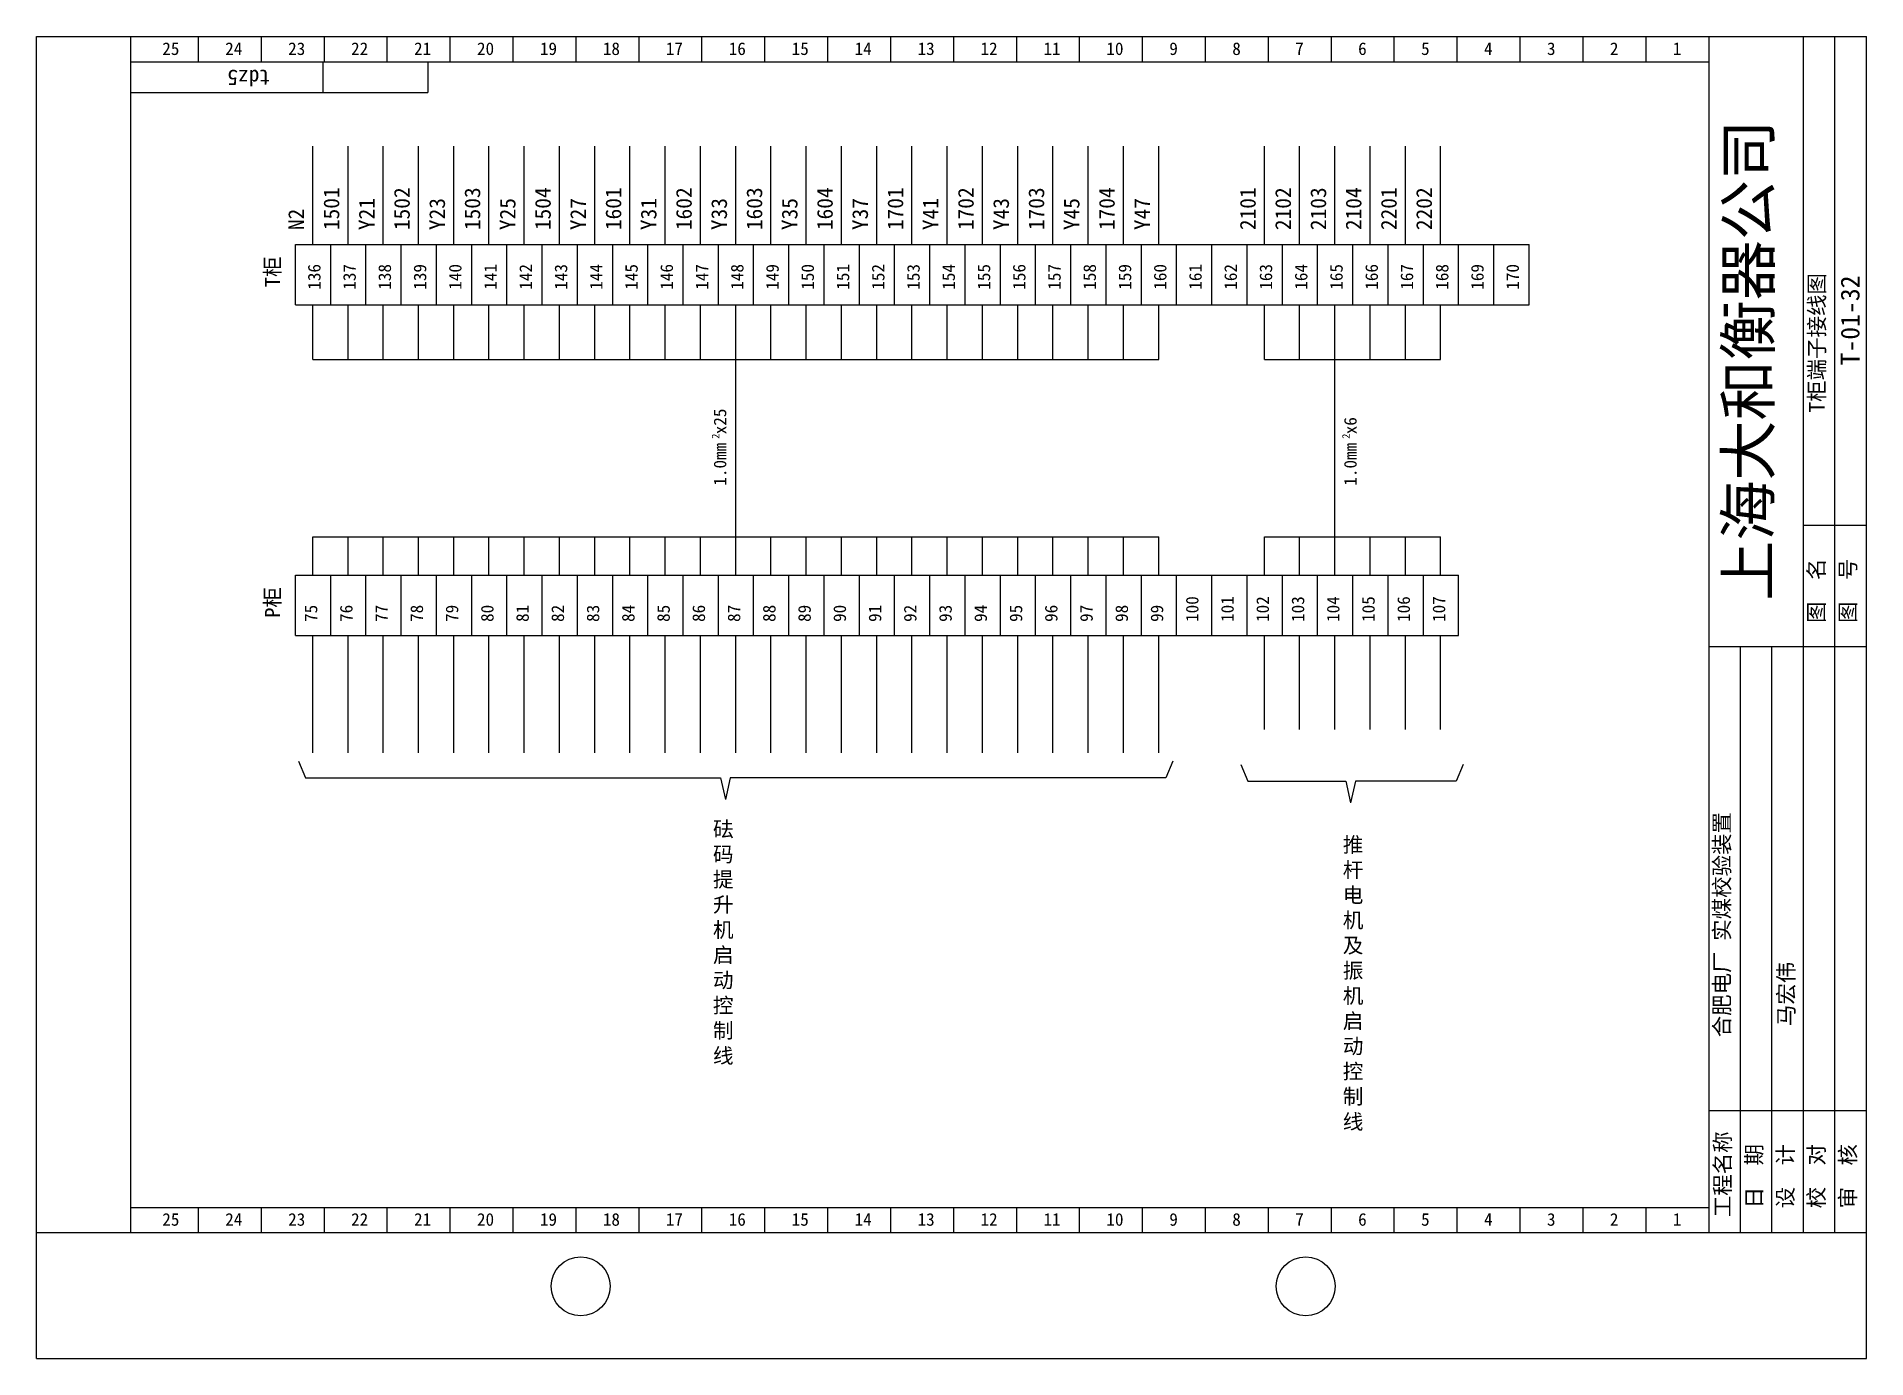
# Model space of a CAD drawing. Extents: x 435 to 726, y -17 to 193.
import ezdxf

# ---------------------------------------------------------------- set-up
doc = ezdxf.new("R2010")
doc.units = 0
doc.header["$LTSCALE"] = 0.5
doc.linetypes.add('DASHED2', pattern=[9.525, 6.35, -3.175])
doc.layers.get('0').update_dxf_attribs({"linetype": 'CONTINUOUS'})

# ---------------------------------------------------------------- blocks, each defined once
blk = doc.blocks.new('A$C1AB2001F')
at = {"insert": (0.75, 4), "char_height": 2.5, "width": 44.7874, "attachment_point": 1}
blk.add_mtext('\\f宋体|b0|i0|c134|p2;合肥电厂 实煤校验装置', dxfattribs=at)
blk = doc.blocks.new('A$C66194C3C')
at = {"ltscale": 0.5, "rotation": 90}
blk.add_blockref('A$C1AB2001F', (4.21, -0.69), dxfattribs=at)
blk = doc.blocks.new('A$C330944B9')
at = {"insert": (0.21, 3.58), "char_height": 2.5, "width": 20.5327, "attachment_point": 1}
blk.add_mtext('\\f宋体|b0|i0|c134|p2;马宏伟', dxfattribs=at)
blk = doc.blocks.new('A$C3A72386F')
at = {"linetype": 'DASHED2', "ltscale": 0.5}
blk.add_blockref('A$C330944B9', (0, 0), dxfattribs=at)
blk = doc.blocks.new('A$C3D6C37E8')
at = {"ltscale": 0.5, "rotation": 90}
blk.add_blockref('A$C3A72386F', (3.79, -0.16), dxfattribs=at)
at = {"insert": (5.09, 97.53), "char_height": 2.5, "width": 34.2099, "attachment_point": 1, "rotation": 90}
blk.add_mtext('\\f宋体|b0|i0|c134|p2;T柜端子接线图', dxfattribs=at)

msp = doc.modelspace()

# ---------------------------------------------------------------- linework, layer by layer
for p, q in [((434.94, -16.51), (434.94, 193.49)), ((434.94, 193.49), (725.66, 193.49)), ((449.94, 3.49), (449.94, 193.49)), ((449.94, 193.49), (700.66, 193.49)), ((460.66, 189.49), (460.66, 193.49)), ((470.66, 189.49), (470.66, 193.49)), ((480.66, 189.49), (480.66, 193.49)), ((490.66, 189.49), (490.66, 193.49)), ((500.66, 189.49), (500.66, 193.49)), ((510.66, 189.49), (510.66, 193.49)), ((520.66, 189.49), (520.66, 193.49)), ((530.66, 189.49), (530.66, 193.49)), ((540.66, 189.49), (540.66, 193.49)), ((550.66, 189.49), (550.66, 193.49)), ((560.66, 189.49), (560.66, 193.49)), ((570.66, 189.49), (570.66, 193.49)), ((580.66, 189.49), (580.66, 193.49)), ((590.66, 189.49), (590.66, 193.49)), ((600.66, 189.49), (600.66, 193.49)), ((610.66, 189.49), (610.66, 193.49)), ((620.66, 189.49), (620.66, 193.49)), ((630.66, 189.49), (630.66, 193.49)), ((640.66, 189.49), (640.66, 193.49)), ((650.66, 189.49), (650.66, 193.49)), ((660.66, 189.49), (660.66, 193.49)), ((670.66, 189.49), (670.66, 193.49)), ((680.66, 189.49), (680.66, 193.49)), ((690.66, 189.49), (690.66, 193.49)), ((700.66, 3.49), (700.66, 193.49)), ((715.66, 3.49), (715.66, 193.49)), ((720.66, 3.49), (720.66, 193.49)), ((725.66, -16.51), (725.66, 193.49)), ((449.94, 189.49), (700.66, 189.49)), ((480.4, 189.49), (480.4, 184.61)), ((497.08, 189.49), (497.08, 184.61)), ((449.94, 184.61), (497.08, 184.61)), ((715.66, 115.85), (725.66, 115.85)), ((700.66, 96.6), (725.66, 96.6)), ((705.66, 3.49), (705.66, 96.6)), ((710.66, 3.49), (710.66, 96.6)), ((700.66, 22.87), (725.66, 22.87)), ((449.94, 7.49), (700.66, 7.49)), ((460.66, 3.49), (460.66, 7.49)), ((470.66, 3.49), (470.66, 7.49)), ((480.66, 3.49), (480.66, 7.49)), ((490.66, 3.49), (490.66, 7.49)), ((500.66, 3.49), (500.66, 7.49)), ((510.66, 3.49), (510.66, 7.49)), ((520.66, 3.49), (520.66, 7.49)), ((530.66, 3.49), (530.66, 7.49)), ((540.66, 3.49), (540.66, 7.49)), ((550.66, 3.49), (550.66, 7.49)), ((560.66, 3.49), (560.66, 7.49)), ((570.66, 3.49), (570.66, 7.49)), ((580.66, 3.49), (580.66, 7.49)), ((590.66, 3.49), (590.66, 7.49)), ((600.66, 3.49), (600.66, 7.49)), ((610.66, 3.49), (610.66, 7.49)), ((620.66, 3.49), (620.66, 7.49)), ((630.66, 3.49), (630.66, 7.49)), ((640.66, 3.49), (640.66, 7.49)), ((650.66, 3.49), (650.66, 7.49)), ((660.66, 3.49), (660.66, 7.49)), ((670.66, 3.49), (670.66, 7.49)), ((680.66, 3.49), (680.66, 7.49)), ((690.66, 3.49), (690.66, 7.49)), ((434.94, 3.49), (725.66, 3.49)), ((434.94, -16.51), (725.66, -16.51))]:
    msp.add_line(p, q)
at = {"ltscale": 0.5}
for p, q in [((478.82, 160.51), (478.82, 176.09)), ((484.42, 160.51), (484.42, 176.09)), ((490.02, 160.51), (490.02, 176.09)), ((495.62, 160.51), (495.62, 176.09)), ((501.22, 160.51), (501.22, 176.09)), ((506.82, 160.51), (506.82, 176.09)), ((512.42, 160.51), (512.42, 176.09)), ((518.02, 160.51), (518.02, 176.09)), ((523.62, 160.51), (523.62, 176.09)), ((529.22, 160.51), (529.22, 176.09)), ((534.82, 160.51), (534.82, 176.09)), ((540.42, 160.51), (540.42, 176.09)), ((546.02, 160.51), (546.02, 176.09)), ((551.62, 160.51), (551.62, 176.09)), ((557.22, 160.51), (557.22, 176.09)), ((562.82, 160.51), (562.82, 176.09)), ((568.42, 160.51), (568.42, 176.09)), ((574.02, 160.51), (574.02, 176.09)), ((579.62, 160.51), (579.62, 176.09)), ((585.22, 160.51), (585.22, 176.09)), ((590.82, 160.51), (590.82, 176.09)), ((596.42, 160.51), (596.42, 176.09)), ((602.02, 160.51), (602.02, 176.09)), ((607.62, 160.51), (607.62, 176.09)), ((613.22, 160.51), (613.22, 176.09)), ((630.02, 160.51), (630.02, 176.09)), ((635.62, 160.51), (635.62, 176.09)), ((641.22, 160.51), (641.22, 176.09)), ((646.82, 160.51), (646.82, 176.09)), ((652.42, 160.51), (652.42, 176.09)), ((658.02, 160.51), (658.02, 176.09)), ((476.07, 150.85), (476.07, 160.44)), ((476.07, 160.44), (638.47, 160.44)), ((481.67, 150.85), (481.67, 160.44)), ((481.67, 160.44), (644.07, 160.44)), ((487.27, 160.44), (649.67, 160.44)), ((487.27, 150.85), (487.27, 160.44)), ((492.87, 160.44), (660.87, 160.44)), ((492.87, 150.85), (492.87, 160.44)), ((498.47, 150.85), (498.47, 160.44)), ((504.07, 150.85), (504.07, 160.44)), ((504.07, 160.44), (672.07, 160.44)), ((509.67, 150.85), (509.67, 160.44)), ((515.27, 150.85), (515.27, 160.44)), ((520.87, 150.85), (520.87, 160.44)), ((526.47, 150.85), (526.47, 160.44)), ((532.07, 150.85), (532.07, 160.44)), ((537.67, 150.85), (537.67, 160.44)), ((543.27, 150.85), (543.27, 160.44)), ((548.87, 150.85), (548.87, 160.44)), ((554.47, 150.85), (554.47, 160.44)), ((560.07, 150.85), (560.07, 160.44)), ((565.67, 150.85), (565.67, 160.44)), ((571.27, 150.85), (571.27, 160.44)), ((576.87, 150.85), (576.87, 160.44)), ((582.47, 150.85), (582.47, 160.44)), ((588.07, 150.85), (588.07, 160.44)), ((593.67, 150.85), (593.67, 160.44)), ((599.27, 150.85), (599.27, 160.44)), ((604.87, 150.85), (604.87, 160.44)), ((610.47, 150.85), (610.47, 160.44)), ((616.07, 150.85), (616.07, 160.44)), ((621.67, 150.85), (621.67, 160.44)), ((627.27, 150.85), (627.27, 160.44)), ((632.87, 150.85), (632.87, 160.44)), ((638.47, 150.85), (638.47, 160.44)), ((644.07, 150.85), (644.07, 160.44)), ((649.67, 150.85), (649.67, 160.44)), ((655.27, 150.85), (655.27, 160.44)), ((660.87, 150.85), (660.87, 160.44)), ((666.47, 150.85), (666.47, 160.44)), ((672.07, 150.85), (672.07, 160.44)), ((476.07, 150.85), (660.87, 150.85)), ((478.82, 142.18), (478.82, 150.85)), ((484.42, 142.18), (484.42, 150.85)), ((487.27, 150.85), (672.07, 150.85)), ((490.02, 142.18), (490.02, 150.85)), ((495.62, 142.18), (495.62, 150.85)), ((501.22, 142.18), (501.22, 150.85)), ((506.82, 142.18), (506.82, 150.85)), ((512.42, 142.18), (512.42, 150.85)), ((518.02, 142.18), (518.02, 150.85)), ((523.62, 142.18), (523.62, 150.85)), ((529.22, 142.18), (529.22, 150.85)), ((534.82, 142.18), (534.82, 150.85)), ((540.42, 142.18), (540.42, 150.85)), ((546.02, 107.91), (546.02, 150.85)), ((551.62, 142.18), (551.62, 150.85)), ((557.22, 142.18), (557.22, 150.85)), ((562.82, 142.18), (562.82, 150.85)), ((568.42, 142.18), (568.42, 150.85)), ((574.02, 142.18), (574.02, 150.85)), ((579.62, 142.18), (579.62, 150.85)), ((585.22, 142.18), (585.22, 150.85)), ((590.82, 142.18), (590.82, 150.85)), ((596.42, 142.18), (596.42, 150.85)), ((602.02, 142.18), (602.02, 150.85)), ((607.62, 142.18), (607.62, 150.85)), ((613.22, 142.18), (613.22, 150.85)), ((630.02, 142.18), (630.02, 150.85)), ((635.62, 142.18), (635.62, 150.85)), ((641.22, 107.91), (641.22, 150.85)), ((646.82, 142.18), (646.82, 150.85)), ((652.42, 142.18), (652.42, 150.85)), ((658.02, 142.18), (658.02, 150.85)), ((478.82, 142.18), (613.22, 142.18)), ((630.02, 142.18), (658.02, 142.18)), ((478.82, 107.91), (478.82, 114.02)), ((478.82, 114.02), (613.22, 114.02)), ((484.42, 107.91), (484.42, 114.02)), ((490.02, 107.91), (490.02, 114.02)), ((495.62, 107.91), (495.62, 114.02)), ((501.22, 107.91), (501.22, 114.02)), ((506.82, 107.91), (506.82, 114.02)), ((512.42, 107.91), (512.42, 114.02)), ((518.02, 107.91), (518.02, 114.02)), ((523.62, 107.91), (523.62, 114.02)), ((529.22, 107.91), (529.22, 114.02)), ((534.82, 107.91), (534.82, 114.02)), ((540.42, 107.91), (540.42, 114.02)), ((551.62, 107.91), (551.62, 114.02)), ((557.22, 107.91), (557.22, 114.02)), ((562.82, 107.91), (562.82, 114.02)), ((568.42, 107.91), (568.42, 114.02)), ((574.02, 107.91), (574.02, 114.02)), ((579.62, 107.91), (579.62, 114.02)), ((585.22, 107.91), (585.22, 114.02)), ((590.82, 107.91), (590.82, 114.02)), ((596.42, 107.91), (596.42, 114.02)), ((602.02, 107.91), (602.02, 114.02)), ((607.62, 107.91), (607.62, 114.02)), ((613.22, 107.91), (613.22, 114.02)), ((630.02, 107.91), (630.02, 114.02)), ((630.02, 114.02), (658.02, 114.02)), ((635.62, 107.91), (635.62, 114.02)), ((646.82, 107.91), (646.82, 114.02)), ((652.42, 107.91), (652.42, 114.02)), ((658.02, 107.91), (658.02, 114.02)), ((476.07, 98.33), (476.07, 107.91)), ((476.07, 107.91), (638.47, 107.91)), ((481.67, 98.33), (481.67, 107.91)), ((481.67, 107.91), (644.07, 107.91)), ((487.27, 98.33), (487.27, 107.91)), ((487.27, 107.91), (649.67, 107.91)), ((492.87, 98.33), (492.87, 107.91)), ((492.87, 107.91), (660.87, 107.91)), ((498.47, 98.33), (498.47, 107.91)), ((504.07, 98.33), (504.07, 107.91)), ((509.67, 98.33), (509.67, 107.91)), ((515.27, 98.33), (515.27, 107.91)), ((520.87, 98.33), (520.87, 107.91)), ((526.47, 98.33), (526.47, 107.91)), ((532.07, 98.33), (532.07, 107.91)), ((537.67, 98.33), (537.67, 107.91)), ((543.27, 98.33), (543.27, 107.91)), ((548.87, 98.33), (548.87, 107.91)), ((554.47, 98.33), (554.47, 107.91)), ((560.07, 98.33), (560.07, 107.91)), ((565.67, 98.33), (565.67, 107.91)), ((571.27, 98.33), (571.27, 107.91)), ((576.87, 98.33), (576.87, 107.91)), ((582.47, 98.33), (582.47, 107.91)), ((588.07, 98.33), (588.07, 107.91)), ((593.67, 98.33), (593.67, 107.91)), ((599.27, 98.33), (599.27, 107.91)), ((604.87, 98.33), (604.87, 107.91)), ((610.47, 98.33), (610.47, 107.91)), ((616.07, 98.33), (616.07, 107.91)), ((621.67, 98.33), (621.67, 107.91)), ((627.27, 98.33), (627.27, 107.91)), ((632.87, 98.33), (632.87, 107.91)), ((638.47, 98.33), (638.47, 107.91)), ((644.07, 98.33), (644.07, 107.91)), ((649.67, 98.33), (649.67, 107.91)), ((655.27, 98.33), (655.27, 107.91)), ((660.87, 98.33), (660.87, 107.91)), ((476.07, 98.33), (660.87, 98.33)), ((478.82, 79.69), (478.82, 98.33)), ((484.42, 79.69), (484.42, 98.33)), ((490.02, 79.69), (490.02, 98.33)), ((495.62, 79.69), (495.62, 98.33)), ((501.22, 79.69), (501.22, 98.33)), ((506.82, 79.69), (506.82, 98.33)), ((512.42, 79.69), (512.42, 98.33)), ((518.02, 79.69), (518.02, 98.33)), ((523.62, 79.69), (523.62, 98.33)), ((529.22, 79.69), (529.22, 98.33)), ((534.82, 79.69), (534.82, 98.33)), ((540.42, 79.69), (540.42, 98.33)), ((546.02, 79.69), (546.02, 98.33)), ((551.62, 79.69), (551.62, 98.33)), ((557.22, 79.69), (557.22, 98.33)), ((562.82, 79.69), (562.82, 98.33)), ((568.42, 79.69), (568.42, 98.33)), ((574.02, 79.69), (574.02, 98.33)), ((579.62, 79.69), (579.62, 98.33)), ((585.22, 79.69), (585.22, 98.33)), ((590.82, 79.69), (590.82, 98.33)), ((596.42, 79.69), (596.42, 98.33)), ((602.02, 79.69), (602.02, 98.33)), ((607.62, 79.69), (607.62, 98.33)), ((613.22, 79.69), (613.22, 98.33)), ((630.02, 83.39), (630.02, 98.33)), ((635.62, 83.39), (635.62, 98.33)), ((641.22, 83.39), (641.22, 98.33)), ((646.82, 83.39), (646.82, 98.33)), ((652.42, 83.39), (652.42, 98.33)), ((658.02, 83.39), (658.02, 98.33)), ((476.54, 78.39), (477.68, 75.73)), ((477.68, 75.73), (543.62, 75.73)), ((543.62, 75.73), (544.38, 72.31)), ((545.14, 75.73), (544.38, 72.31)), ((614.34, 75.73), (545.14, 75.73)), ((615.48, 78.39), (614.34, 75.73)), ((626.26, 77.86), (627.4, 75.2)), ((661.61, 77.86), (660.47, 75.2)), ((627.4, 75.2), (642.95, 75.2)), ((642.95, 75.2), (643.71, 71.78)), ((644.47, 75.2), (643.71, 71.78)), ((660.47, 75.2), (644.47, 75.2))]:
    msp.add_line(p, q, dxfattribs=at)
for centre in [(521.39, -5.05), (636.58, -5.05)]:
    msp.add_circle(centre, 4.68)

# ---------------------------------------------------------------- block references
for name, p in [('A$C3D6C37E8', (711.44, 36.23)), ('A$C66194C3C', (701.24, 34.44))]:
    msp.add_blockref(name, p, dxfattribs=at)

# ---------------------------------------------------------------- texts
for s, insert, char_height, width, attachment_point in [('25', (454.91, 192.57), 2, 13.8727, 1), ('24', (464.91, 192.57), 2, 13.8727, 1), ('23', (474.91, 192.57), 2, 13.8727, 1), ('22', (484.91, 192.57), 2, 13.8727, 1), ('21', (494.91, 192.57), 2, 13.8727, 1), ('20', (504.91, 192.57), 2, 13.8727, 1), ('19', (514.91, 192.57), 2, 13.8727, 1), ('18', (524.91, 192.57), 2, 13.8727, 1), ('17', (534.91, 192.57), 2, 13.8727, 1), ('16', (544.91, 192.57), 2, 13.8727, 1), ('15', (554.91, 192.57), 2, 13.8727, 1), ('14', (564.91, 192.57), 2, 13.8727, 1), ('13', (574.91, 192.57), 2, 13.8727, 1), ('12', (584.91, 192.57), 2, 13.8727, 1), ('11', (594.91, 192.57), 2, 13.8727, 1), ('10', (604.91, 192.57), 2, 13.8727, 1), ('9', (614.91, 192.57), 2, 13.8727, 1), ('8', (624.91, 192.57), 2, 13.8727, 1), ('7', (634.91, 192.57), 2, 13.8727, 1), ('6', (644.91, 192.57), 2, 13.8727, 1), ('5', (654.91, 192.57), 2, 13.8727, 1), ('4', (664.91, 192.57), 2, 13.8727, 1), ('3', (674.91, 192.57), 2, 13.8727, 1), ('2', (684.91, 192.57), 2, 13.8727, 1), ('1', (694.91, 192.57), 2, 13.8727, 1), ('\\f宋体|b0|i0|c134|p2;砝码提升机启动控制线', (542.4, 49.46), 2.4, 0.3583, 4), ('\\f宋体|b0|i0|c134|p2;推杆电机\\P及振机\\P启动控制线', (642.47, 42.98), 2.4, 0.3583, 4), ('25', (454.91, 6.57), 2, 13.8727, 1), ('24', (464.91, 6.57), 2, 13.8727, 1), ('23', (474.91, 6.57), 2, 13.8727, 1), ('22', (484.91, 6.57), 2, 13.8727, 1), ('21', (494.91, 6.57), 2, 13.8727, 1), ('20', (504.91, 6.57), 2, 13.8727, 1), ('19', (514.91, 6.57), 2, 13.8727, 1), ('18', (524.91, 6.57), 2, 13.8727, 1), ('17', (534.91, 6.57), 2, 13.8727, 1), ('16', (544.91, 6.57), 2, 13.8727, 1), ('15', (554.91, 6.57), 2, 13.8727, 1), ('14', (564.91, 6.57), 2, 13.8727, 1), ('13', (574.91, 6.57), 2, 13.8727, 1), ('12', (584.91, 6.57), 2, 13.8727, 1), ('11', (594.91, 6.57), 2, 13.8727, 1), ('10', (604.91, 6.57), 2, 13.8727, 1), ('9', (614.91, 6.57), 2, 13.8727, 1), ('8', (624.91, 6.57), 2, 13.8727, 1), ('7', (634.91, 6.57), 2, 13.8727, 1), ('6', (644.91, 6.57), 2, 13.8727, 1), ('5', (654.91, 6.57), 2, 13.8727, 1), ('4', (664.91, 6.57), 2, 13.8727, 1), ('3', (674.91, 6.57), 2, 13.8727, 1), ('2', (684.91, 6.57), 2, 13.8727, 1), ('1', (694.91, 6.57), 2, 13.8727, 1)]:
    msp.add_mtext(s, dxfattribs=dict(insert=insert, char_height=char_height, width=width, attachment_point=attachment_point))
at = {"ltscale": 0.5, "insert": (472.05, 185.71), "char_height": 2.5, "width": 19.7563, "attachment_point": 1, "rotation": 180}
msp.add_mtext('tdz5', dxfattribs=at)
at = {"attachment_point": 1, "rotation": 90}
for s, insert, char_height, width in [('\\f宋体|b0|i0|c134|p2;上海大和衡器公司', (703.37, 103.86), 7, 127.4816), ('1501', (480.53, 162.74), 2.5, 13.8727), ('1502', (491.73, 162.74), 2.5, 13.8727), ('1503', (502.93, 162.74), 2.5, 13.8727), ('1504', (514.13, 162.74), 2.5, 13.8727), ('1601', (525.33, 162.74), 2.5, 13.8727), ('1602', (536.53, 162.74), 2.5, 13.8727), ('1603', (547.73, 162.74), 2.5, 13.8727), ('1604', (558.93, 162.74), 2.5, 13.8727), ('1701', (570.13, 162.74), 2.5, 13.8727), ('1702', (581.33, 162.74), 2.5, 13.8727), ('1703', (592.53, 162.74), 2.5, 13.8727), ('1704', (603.73, 162.74), 2.5, 13.8727), ('2101', (626.13, 162.74), 2.5, 13.8727), ('2102', (631.73, 162.74), 2.5, 13.8727), ('2103', (637.33, 162.74), 2.5, 13.8727), ('2104', (642.93, 162.74), 2.5, 13.8727), ('2201', (648.53, 162.74), 2.5, 13.8727), ('2202', (654.13, 162.74), 2.5, 13.8727), ('N2', (474.93, 162.74), 2.5, 13.8727), ('Y21', (486.13, 162.74), 2.5, 13.8727), ('Y23', (497.33, 162.74), 2.5, 13.8727), ('Y25', (508.53, 162.74), 2.5, 13.8727), ('Y27', (519.73, 162.74), 2.5, 13.8727), ('Y31', (530.93, 162.74), 2.5, 13.8727), ('Y33', (542.13, 162.74), 2.5, 13.8727), ('Y35', (553.33, 162.74), 2.5, 13.8727), ('Y37', (564.53, 162.74), 2.5, 13.8727), ('Y41', (575.73, 162.74), 2.5, 13.8727), ('Y43', (586.93, 162.74), 2.5, 13.8727), ('Y45', (598.13, 162.74), 2.5, 13.8727), ('Y47', (609.33, 162.74), 2.5, 13.8727), ('\\f宋体|b0|i0|c134|p2;T柜', (471.22, 153.67), 2.4, 5.7759), ('136', (478.05, 153.28), 2, 11.0982), ('137', (483.65, 153.28), 2, 11.0982), ('138', (489.25, 153.28), 2, 11.0982), ('139', (494.85, 153.28), 2, 11.0982), ('140', (500.45, 153.28), 2, 11.0982), ('141', (506.05, 153.28), 2, 11.0982), ('142', (511.65, 153.28), 2, 11.0982), ('143', (517.25, 153.28), 2, 11.0982), ('144', (522.85, 153.28), 2, 11.0982), ('145', (528.45, 153.28), 2, 11.0982), ('146', (534.05, 153.28), 2, 11.0982), ('147', (539.65, 153.28), 2, 11.0982), ('148', (545.25, 153.28), 2, 11.0982), ('149', (550.85, 153.28), 2, 11.0982), ('150', (556.45, 153.28), 2, 11.0982), ('151', (562.05, 153.28), 2, 11.0982), ('152', (567.65, 153.28), 2, 11.0982), ('153', (573.25, 153.28), 2, 11.0982), ('154', (578.85, 153.28), 2, 11.0982), ('155', (584.45, 153.28), 2, 11.0982), ('156', (590.05, 153.28), 2, 11.0982), ('157', (595.65, 153.28), 2, 11.0982), ('158', (601.25, 153.28), 2, 11.0982), ('159', (606.85, 153.28), 2, 11.0982), ('160', (612.45, 153.28), 2, 11.0982), ('161', (618.05, 153.28), 2, 11.0982), ('162', (623.65, 153.28), 2, 11.0982), ('163', (629.25, 153.28), 2, 11.0982), ('164', (634.85, 153.28), 2, 11.0982), ('165', (640.45, 153.28), 2, 11.0982), ('166', (646.05, 153.28), 2, 11.0982), ('167', (651.65, 153.28), 2, 11.0982), ('168', (657.25, 153.28), 2, 11.0982), ('169', (662.85, 153.28), 2, 11.0982), ('170', (668.45, 153.28), 2, 11.0982), ('T-01-32', (721.57, 141.25), 3, 13.8727), ('1.0mm x25', (542.52, 122.15), 2, 17.8232), ('1.0mm x6', (642.67, 122.15), 2, 17.8232), ('2', (542.21, 129.6), 1.2, 2.3617), ('2', (642.37, 129.6), 1.2, 2.3617), ('\\f宋体|b0|i0|c134|p2;图  名', (716.46, 100.34), 2.5, 20.5327), ('\\f宋体|b0|i0|c134|p2;图  号', (721.46, 100.34), 2.5, 20.5327), ('\\f宋体|b0|i0|c134|p2;P柜', (471.22, 101.15), 2.4, 5.7759), ('75', (477.54, 100.5), 2, 11.0982), ('76', (483.14, 100.5), 2, 11.0982), ('77', (488.74, 100.5), 2, 11.0982), ('78', (494.34, 100.5), 2, 11.0982), ('79', (499.94, 100.5), 2, 11.0982), ('80', (505.54, 100.5), 2, 11.0982), ('81', (511.14, 100.5), 2, 11.0982), ('82', (516.74, 100.5), 2, 11.0982), ('83', (522.34, 100.5), 2, 11.0982), ('84', (527.94, 100.5), 2, 11.0982), ('85', (533.54, 100.5), 2, 11.0982), ('86', (539.14, 100.5), 2, 11.0982), ('87', (544.74, 100.5), 2, 11.0982), ('88', (550.34, 100.5), 2, 11.0982), ('89', (555.94, 100.5), 2, 11.0982), ('90', (561.54, 100.5), 2, 11.0982), ('91', (567.14, 100.5), 2, 11.0982), ('92', (572.74, 100.5), 2, 11.0982), ('93', (578.34, 100.5), 2, 11.0982), ('94', (583.94, 100.5), 2, 11.0982), ('95', (589.54, 100.5), 2, 11.0982), ('96', (595.14, 100.5), 2, 11.0982), ('97', (600.74, 100.5), 2, 11.0982), ('98', (606.34, 100.5), 2, 11.0982), ('99', (611.94, 100.5), 2, 11.0982), ('100', (617.54, 100.5), 2, 11.0982), ('101', (623.14, 100.5), 2, 11.0982), ('102', (628.74, 100.5), 2, 11.0982), ('103', (634.34, 100.5), 2, 11.0982), ('104', (639.94, 100.5), 2, 11.0982), ('105', (645.54, 100.5), 2, 11.0982), ('106', (651.14, 100.5), 2, 11.0982), ('107', (656.74, 100.5), 2, 11.0982), ('\\f宋体|b0|i0|c134|p2;工程名称', (701.56, 5.92), 2.5, 20.5327), ('\\f宋体|b0|i0|c134|p2;日  期', (706.56, 7.33), 2.5, 20.5327), ('\\f宋体|b0|i0|c134|p2;设  计', (711.53, 7.33), 2.5, 20.5327), ('\\f宋体|b0|i0|c134|p2;校  对', (716.46, 7.33), 2.5, 20.5327), ('\\f宋体|b0|i0|c134|p2;审  核', (721.46, 7.33), 2.5, 20.5327)]:
    msp.add_mtext(s, dxfattribs=dict(at, insert=insert, char_height=char_height, width=width))

doc.saveas('drawing.dxf')
